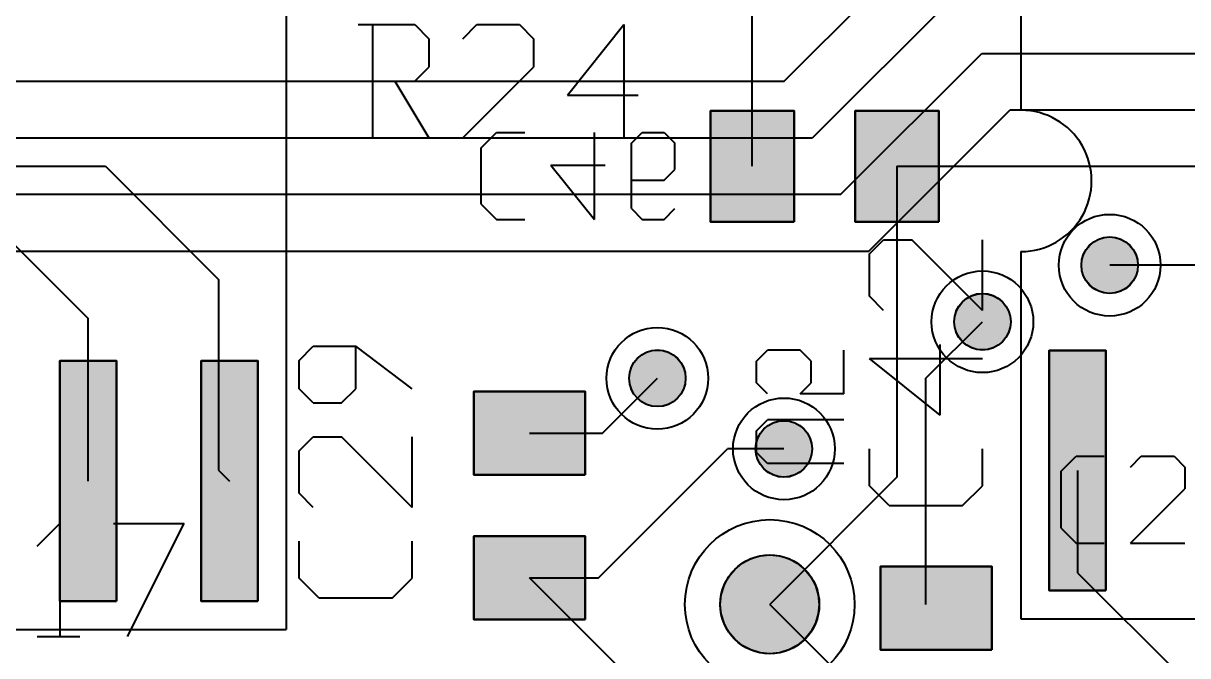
# Model space of a CAD drawing. Header units: millimetres. Extents: x 3 to 131, y 2 to 65.
# Drawn here: x 95.44 to 105.9, y 22.91 to 28.59 of the extents above; entities that cross this region are included whole.
import ezdxf

# ---------------------------------------------------------------- set-up
doc = ezdxf.new("R2010")
doc.units = ezdxf.units.MM
for name, color, linetype in [('bottom_copper', 7, 'Continuous'), ('bottom_silk', 7, 'Continuous'), ('drill_plated', 7, 'Continuous'), ('top_copper', 7, 'Continuous'), ('top_silk', 7, 'Continuous')]:
    doc.layers.add(name, color=color, linetype=linetype)

msp = doc.modelspace()

# ---------------------------------------------------------------- hatches: boundary and pattern name
at = {"layer": 'bottom_copper', "lineweight": 40}
for points in [[(102.365, 26.805), (101.615, 26.805), (101.615, 27.804), (102.365, 27.804), (102.365, 26.805)], [(103.665, 26.805), (102.915, 26.805), (102.915, 27.804), (103.665, 27.804), (103.665, 26.805)], [(105.45, 26.366), (105.436, 26.318), (105.412, 26.274), (105.381, 26.236), (105.342, 26.204), (105.298, 26.181), (105.25, 26.166), (105.201, 26.162), (105.151, 26.166), (105.104, 26.181), (105.06, 26.204), (105.021, 26.236), (104.99, 26.274), (104.966, 26.318), (104.952, 26.366), (104.947, 26.416), (104.952, 26.465), (104.966, 26.513), (104.99, 26.557), (105.021, 26.595), (105.06, 26.627), (105.104, 26.65), (105.151, 26.665), (105.201, 26.67), (105.25, 26.665), (105.298, 26.65), (105.342, 26.627), (105.381, 26.595), (105.412, 26.557), (105.436, 26.513), (105.45, 26.465), (105.455, 26.416), (105.45, 26.366)], [(104.307, 25.858), (104.293, 25.81), (104.269, 25.766), (104.238, 25.728), (104.199, 25.696), (104.155, 25.673), (104.107, 25.658), (104.058, 25.654), (104.008, 25.658), (103.961, 25.673), (103.917, 25.696), (103.878, 25.728), (103.847, 25.766), (103.823, 25.81), (103.809, 25.858), (103.804, 25.907), (103.809, 25.957), (103.823, 26.005), (103.847, 26.049), (103.878, 26.087), (103.917, 26.119), (103.961, 26.142), (104.008, 26.157), (104.058, 26.162), (104.107, 26.157), (104.155, 26.142), (104.199, 26.119), (104.238, 26.087), (104.269, 26.049), (104.293, 26.005), (104.307, 25.957), (104.312, 25.907), (104.307, 25.858)], [(101.386, 25.35), (101.372, 25.302), (101.348, 25.258), (101.317, 25.22), (101.278, 25.188), (101.234, 25.165), (101.186, 25.15), (101.137, 25.145), (101.087, 25.15), (101.04, 25.165), (100.996, 25.188), (100.957, 25.22), (100.926, 25.258), (100.902, 25.302), (100.888, 25.35), (100.883, 25.399), (100.888, 25.449), (100.902, 25.497), (100.926, 25.541), (100.957, 25.579), (100.996, 25.611), (101.04, 25.634), (101.087, 25.649), (101.137, 25.654), (101.186, 25.649), (101.234, 25.634), (101.278, 25.611), (101.317, 25.579), (101.348, 25.541), (101.372, 25.497), (101.386, 25.449), (101.391, 25.399), (101.386, 25.35)], [(105.166, 23.491), (104.658, 23.491), (104.658, 25.65), (105.166, 25.65), (105.166, 23.491)], [(96.276, 23.396), (95.768, 23.396), (95.768, 25.555), (96.276, 25.555), (96.276, 23.396)], [(97.546, 23.396), (97.038, 23.396), (97.038, 25.555), (97.546, 25.555), (97.546, 23.396)], [(102.523, 24.715), (102.508, 24.667), (102.485, 24.623), (102.453, 24.585), (102.415, 24.553), (102.371, 24.53), (102.323, 24.515), (102.274, 24.511), (102.224, 24.515), (102.177, 24.53), (102.133, 24.553), (102.094, 24.585), (102.063, 24.623), (102.039, 24.667), (102.025, 24.715), (102.02, 24.765), (102.025, 24.814), (102.039, 24.862), (102.063, 24.906), (102.094, 24.944), (102.133, 24.976), (102.177, 24.999), (102.224, 25.014), (102.274, 25.018), (102.323, 25.014), (102.371, 24.999), (102.415, 24.976), (102.453, 24.944), (102.485, 24.906), (102.508, 24.862), (102.523, 24.814), (102.528, 24.765), (102.523, 24.715)], [(102.583, 23.281), (102.557, 23.197), (102.516, 23.121), (102.461, 23.053), (102.394, 22.998), (102.317, 22.957), (102.234, 22.932), (102.147, 22.923), (102.06, 22.932), (101.977, 22.957), (101.9, 22.998), (101.832, 23.053), (101.777, 23.121), (101.736, 23.197), (101.711, 23.281), (101.702, 23.367), (101.711, 23.454), (101.736, 23.538), (101.777, 23.614), (101.832, 23.682), (101.9, 23.737), (101.977, 23.778), (102.06, 23.803), (102.147, 23.812), (102.234, 23.803), (102.317, 23.778), (102.394, 23.737), (102.461, 23.682), (102.516, 23.614), (102.557, 23.538), (102.583, 23.454), (102.591, 23.367), (102.583, 23.281)]]:
    msp.add_hatch(color=7, dxfattribs=at).paths.add_polyline_path(points, flags=0)
at = {"layer": 'drill_plated', "lineweight": 40}
for points in [[(105.45, 26.366), (105.436, 26.318), (105.412, 26.274), (105.381, 26.236), (105.342, 26.204), (105.298, 26.181), (105.25, 26.166), (105.201, 26.162), (105.151, 26.166), (105.104, 26.181), (105.06, 26.204), (105.021, 26.236), (104.99, 26.274), (104.966, 26.318), (104.952, 26.366), (104.947, 26.416), (104.952, 26.465), (104.966, 26.513), (104.99, 26.557), (105.021, 26.595), (105.06, 26.627), (105.104, 26.65), (105.151, 26.665), (105.201, 26.67), (105.25, 26.665), (105.298, 26.65), (105.342, 26.627), (105.381, 26.595), (105.412, 26.557), (105.436, 26.513), (105.45, 26.465), (105.455, 26.416), (105.45, 26.366)], [(104.307, 25.858), (104.293, 25.81), (104.269, 25.766), (104.238, 25.728), (104.199, 25.696), (104.155, 25.673), (104.107, 25.658), (104.058, 25.654), (104.008, 25.658), (103.961, 25.673), (103.917, 25.696), (103.878, 25.728), (103.847, 25.766), (103.823, 25.81), (103.809, 25.858), (103.804, 25.907), (103.809, 25.957), (103.823, 26.005), (103.847, 26.049), (103.878, 26.087), (103.917, 26.119), (103.961, 26.142), (104.008, 26.157), (104.058, 26.162), (104.107, 26.157), (104.155, 26.142), (104.199, 26.119), (104.238, 26.087), (104.269, 26.049), (104.293, 26.005), (104.307, 25.957), (104.312, 25.907), (104.307, 25.858)], [(101.386, 25.35), (101.372, 25.302), (101.348, 25.258), (101.317, 25.22), (101.278, 25.188), (101.234, 25.165), (101.186, 25.15), (101.137, 25.145), (101.087, 25.15), (101.04, 25.165), (100.996, 25.188), (100.957, 25.22), (100.926, 25.258), (100.902, 25.302), (100.888, 25.35), (100.883, 25.399), (100.888, 25.449), (100.902, 25.497), (100.926, 25.541), (100.957, 25.579), (100.996, 25.611), (101.04, 25.634), (101.087, 25.649), (101.137, 25.654), (101.186, 25.649), (101.234, 25.634), (101.278, 25.611), (101.317, 25.579), (101.348, 25.541), (101.372, 25.497), (101.386, 25.449), (101.391, 25.399), (101.386, 25.35)], [(102.523, 24.715), (102.508, 24.667), (102.485, 24.623), (102.453, 24.585), (102.415, 24.553), (102.371, 24.53), (102.323, 24.515), (102.274, 24.511), (102.224, 24.515), (102.177, 24.53), (102.133, 24.553), (102.094, 24.585), (102.063, 24.623), (102.039, 24.667), (102.025, 24.715), (102.02, 24.765), (102.025, 24.814), (102.039, 24.862), (102.063, 24.906), (102.094, 24.944), (102.133, 24.976), (102.177, 24.999), (102.224, 25.014), (102.274, 25.018), (102.323, 25.014), (102.371, 24.999), (102.415, 24.976), (102.453, 24.944), (102.485, 24.906), (102.508, 24.862), (102.523, 24.814), (102.528, 24.765), (102.523, 24.715)], [(102.583, 23.281), (102.557, 23.197), (102.516, 23.121), (102.461, 23.053), (102.394, 22.998), (102.317, 22.957), (102.234, 22.932), (102.147, 22.923), (102.06, 22.932), (101.977, 22.957), (101.9, 22.998), (101.832, 23.053), (101.777, 23.121), (101.736, 23.197), (101.711, 23.281), (101.702, 23.367), (101.711, 23.454), (101.736, 23.538), (101.777, 23.614), (101.832, 23.682), (101.9, 23.737), (101.977, 23.778), (102.06, 23.803), (102.147, 23.812), (102.234, 23.803), (102.317, 23.778), (102.394, 23.737), (102.461, 23.682), (102.516, 23.614), (102.557, 23.538), (102.583, 23.454), (102.591, 23.367), (102.583, 23.281)]]:
    msp.add_hatch(color=7, dxfattribs=at).paths.add_polyline_path(points, flags=0)
at = {"layer": 'top_copper', "lineweight": 40}
for points in [[(105.45, 26.366), (105.436, 26.318), (105.412, 26.274), (105.381, 26.236), (105.342, 26.204), (105.298, 26.181), (105.25, 26.166), (105.201, 26.162), (105.151, 26.166), (105.104, 26.181), (105.06, 26.204), (105.021, 26.236), (104.99, 26.274), (104.966, 26.318), (104.952, 26.366), (104.947, 26.416), (104.952, 26.465), (104.966, 26.513), (104.99, 26.557), (105.021, 26.595), (105.06, 26.627), (105.104, 26.65), (105.151, 26.665), (105.201, 26.67), (105.25, 26.665), (105.298, 26.65), (105.342, 26.627), (105.381, 26.595), (105.412, 26.557), (105.436, 26.513), (105.45, 26.465), (105.455, 26.416), (105.45, 26.366)], [(104.307, 25.858), (104.293, 25.81), (104.269, 25.766), (104.238, 25.728), (104.199, 25.696), (104.155, 25.673), (104.107, 25.658), (104.058, 25.654), (104.008, 25.658), (103.961, 25.673), (103.917, 25.696), (103.878, 25.728), (103.847, 25.766), (103.823, 25.81), (103.809, 25.858), (103.804, 25.907), (103.809, 25.957), (103.823, 26.005), (103.847, 26.049), (103.878, 26.087), (103.917, 26.119), (103.961, 26.142), (104.008, 26.157), (104.058, 26.162), (104.107, 26.157), (104.155, 26.142), (104.199, 26.119), (104.238, 26.087), (104.269, 26.049), (104.293, 26.005), (104.307, 25.957), (104.312, 25.907), (104.307, 25.858)], [(101.386, 25.35), (101.372, 25.302), (101.348, 25.258), (101.317, 25.22), (101.278, 25.188), (101.234, 25.165), (101.186, 25.15), (101.137, 25.145), (101.087, 25.15), (101.04, 25.165), (100.996, 25.188), (100.957, 25.22), (100.926, 25.258), (100.902, 25.302), (100.888, 25.35), (100.883, 25.399), (100.888, 25.449), (100.902, 25.497), (100.926, 25.541), (100.957, 25.579), (100.996, 25.611), (101.04, 25.634), (101.087, 25.649), (101.137, 25.654), (101.186, 25.649), (101.234, 25.634), (101.278, 25.611), (101.317, 25.579), (101.348, 25.541), (101.372, 25.497), (101.386, 25.449), (101.391, 25.399), (101.386, 25.35)], [(100.488, 24.532), (99.488, 24.532), (99.488, 25.281), (100.488, 25.281), (100.488, 24.532)], [(102.523, 24.715), (102.508, 24.667), (102.485, 24.623), (102.453, 24.585), (102.415, 24.553), (102.371, 24.53), (102.323, 24.515), (102.274, 24.511), (102.224, 24.515), (102.177, 24.53), (102.133, 24.553), (102.094, 24.585), (102.063, 24.623), (102.039, 24.667), (102.025, 24.715), (102.02, 24.765), (102.025, 24.814), (102.039, 24.862), (102.063, 24.906), (102.094, 24.944), (102.133, 24.976), (102.177, 24.999), (102.224, 25.014), (102.274, 25.018), (102.323, 25.014), (102.371, 24.999), (102.415, 24.976), (102.453, 24.944), (102.485, 24.906), (102.508, 24.862), (102.523, 24.814), (102.528, 24.765), (102.523, 24.715)], [(100.488, 23.232), (99.488, 23.232), (99.488, 23.981), (100.488, 23.981), (100.488, 23.232)], [(102.583, 23.281), (102.557, 23.197), (102.516, 23.121), (102.461, 23.053), (102.394, 22.998), (102.317, 22.957), (102.234, 22.932), (102.147, 22.923), (102.06, 22.932), (101.977, 22.957), (101.9, 22.998), (101.832, 23.053), (101.777, 23.121), (101.736, 23.197), (101.711, 23.281), (101.702, 23.367), (101.711, 23.454), (101.736, 23.538), (101.777, 23.614), (101.832, 23.682), (101.9, 23.737), (101.977, 23.778), (102.06, 23.803), (102.147, 23.812), (102.234, 23.803), (102.317, 23.778), (102.394, 23.737), (102.461, 23.682), (102.516, 23.614), (102.557, 23.538), (102.583, 23.454), (102.591, 23.367), (102.583, 23.281)], [(104.142, 22.958), (103.142, 22.958), (103.142, 23.707), (104.142, 23.707), (104.142, 22.958)]]:
    msp.add_hatch(color=7, dxfattribs=at).paths.add_polyline_path(points, flags=0)

# ---------------------------------------------------------------- linework, layer by layer
at = {"layer": 'bottom_copper', "color": 7, "lineweight": 40}
for p, q in [((101.99, 27.305), (101.99, 29.047)), ((102.365, 27.804), (101.615, 27.804)), ((101.615, 27.804), (101.615, 26.805)), ((102.365, 26.805), (102.365, 27.804)), ((103.665, 27.804), (102.915, 27.804)), ((102.915, 27.804), (102.915, 26.805)), ((103.665, 26.805), (103.665, 27.804)), ((86.018, 27.305), (96.178, 27.305)), ((96.178, 27.305), (97.194, 26.288)), ((103.29, 27.305), (103.29, 24.511)), ((103.29, 27.305), (107.608, 27.305)), ((95.162, 26.797), (96.022, 25.937)), ((101.615, 26.805), (102.365, 26.805)), ((102.915, 26.805), (103.665, 26.805)), ((107.233, 26.416), (105.201, 26.416)), ((97.194, 26.288), (97.194, 24.574)), ((96.022, 24.476), (96.022, 25.937)), ((105.166, 25.65), (104.658, 25.65)), ((104.658, 25.65), (104.658, 23.491)), ((105.166, 23.491), (105.166, 25.65)), ((96.276, 25.555), (95.768, 25.555)), ((95.768, 25.555), (95.768, 23.396)), ((96.276, 23.396), (96.276, 25.555)), ((97.546, 25.555), (97.038, 25.555)), ((97.038, 25.555), (97.038, 23.396)), ((97.546, 23.396), (97.546, 25.555)), ((97.194, 24.574), (97.292, 24.476)), ((103.29, 24.511), (102.147, 23.367)), ((104.912, 24.571), (104.912, 23.651)), ((104.912, 23.651), (105.83, 22.733)), ((104.658, 23.491), (105.166, 23.491)), ((95.768, 23.396), (96.276, 23.396)), ((97.038, 23.396), (97.546, 23.396))]:
    msp.add_line(p, q, dxfattribs=at)
for points in [[(102.365, 26.805), (101.615, 26.805), (101.615, 27.804), (102.365, 27.804), (102.365, 26.805)], [(103.665, 26.805), (102.915, 26.805), (102.915, 27.804), (103.665, 27.804), (103.665, 26.805)], [(105.45, 26.366), (105.436, 26.318), (105.412, 26.274), (105.381, 26.236), (105.342, 26.204), (105.298, 26.181), (105.25, 26.166), (105.201, 26.162), (105.151, 26.166), (105.104, 26.181), (105.06, 26.204), (105.021, 26.236), (104.99, 26.274), (104.966, 26.318), (104.952, 26.366), (104.947, 26.416), (104.952, 26.465), (104.966, 26.513), (104.99, 26.557), (105.021, 26.595), (105.06, 26.627), (105.104, 26.65), (105.151, 26.665), (105.201, 26.67), (105.25, 26.665), (105.298, 26.65), (105.342, 26.627), (105.381, 26.595), (105.412, 26.557), (105.436, 26.513), (105.45, 26.465), (105.455, 26.416), (105.45, 26.366)], [(104.307, 25.858), (104.293, 25.81), (104.269, 25.766), (104.238, 25.728), (104.199, 25.696), (104.155, 25.673), (104.107, 25.658), (104.058, 25.654), (104.008, 25.658), (103.961, 25.673), (103.917, 25.696), (103.878, 25.728), (103.847, 25.766), (103.823, 25.81), (103.809, 25.858), (103.804, 25.907), (103.809, 25.957), (103.823, 26.005), (103.847, 26.049), (103.878, 26.087), (103.917, 26.119), (103.961, 26.142), (104.008, 26.157), (104.058, 26.162), (104.107, 26.157), (104.155, 26.142), (104.199, 26.119), (104.238, 26.087), (104.269, 26.049), (104.293, 26.005), (104.307, 25.957), (104.312, 25.907), (104.307, 25.858)], [(101.386, 25.35), (101.372, 25.302), (101.348, 25.258), (101.317, 25.22), (101.278, 25.188), (101.234, 25.165), (101.186, 25.15), (101.137, 25.145), (101.087, 25.15), (101.04, 25.165), (100.996, 25.188), (100.957, 25.22), (100.926, 25.258), (100.902, 25.302), (100.888, 25.35), (100.883, 25.399), (100.888, 25.449), (100.902, 25.497), (100.926, 25.541), (100.957, 25.579), (100.996, 25.611), (101.04, 25.634), (101.087, 25.649), (101.137, 25.654), (101.186, 25.649), (101.234, 25.634), (101.278, 25.611), (101.317, 25.579), (101.348, 25.541), (101.372, 25.497), (101.386, 25.449), (101.391, 25.399), (101.386, 25.35)], [(105.166, 23.491), (104.658, 23.491), (104.658, 25.65), (105.166, 25.65), (105.166, 23.491)], [(96.276, 23.396), (95.768, 23.396), (95.768, 25.555), (96.276, 25.555), (96.276, 23.396)], [(97.546, 23.396), (97.038, 23.396), (97.038, 25.555), (97.546, 25.555), (97.546, 23.396)], [(102.523, 24.715), (102.508, 24.667), (102.485, 24.623), (102.453, 24.585), (102.415, 24.553), (102.371, 24.53), (102.323, 24.515), (102.274, 24.511), (102.224, 24.515), (102.177, 24.53), (102.133, 24.553), (102.094, 24.585), (102.063, 24.623), (102.039, 24.667), (102.025, 24.715), (102.02, 24.765), (102.025, 24.814), (102.039, 24.862), (102.063, 24.906), (102.094, 24.944), (102.133, 24.976), (102.177, 24.999), (102.224, 25.014), (102.274, 25.018), (102.323, 25.014), (102.371, 24.999), (102.415, 24.976), (102.453, 24.944), (102.485, 24.906), (102.508, 24.862), (102.523, 24.814), (102.528, 24.765), (102.523, 24.715)], [(102.583, 23.281), (102.557, 23.197), (102.516, 23.121), (102.461, 23.053), (102.394, 22.998), (102.317, 22.957), (102.234, 22.932), (102.147, 22.923), (102.06, 22.932), (101.977, 22.957), (101.9, 22.998), (101.832, 23.053), (101.777, 23.121), (101.736, 23.197), (101.711, 23.281), (101.702, 23.367), (101.711, 23.454), (101.736, 23.538), (101.777, 23.614), (101.832, 23.682), (101.9, 23.737), (101.977, 23.778), (102.06, 23.803), (102.147, 23.812), (102.234, 23.803), (102.317, 23.778), (102.394, 23.737), (102.461, 23.682), (102.516, 23.614), (102.557, 23.538), (102.583, 23.454), (102.591, 23.367), (102.583, 23.281)]]:
    msp.add_lwpolyline(points, close=True, dxfattribs=at)
for centre, major_axis in [((105.201, 26.416), (0.457, 0)), ((105.201, 26.416), (0.254, 0)), ((104.058, 25.907), (0.457, 0)), ((104.058, 25.907), (0.254, 0)), ((101.137, 25.399), (0.457, 0)), ((101.137, 25.399), (0.254, 0)), ((102.274, 24.765), (0.457, 0)), ((102.274, 24.765), (0.254, 0)), ((102.147, 23.367), (0.762, 0)), ((102.147, 23.367), (0.445, 0))]:
    msp.add_ellipse(centre, major_axis=major_axis, ratio=1, dxfattribs=at)
at = {"layer": 'bottom_silk', "color": 7, "lineweight": 40}
for p, q in [((104.404, 31.111), (104.404, 27.809)), ((97.8, 31.016), (97.8, 23.142)), ((99.554, 27.472), (99.691, 27.609)), ((99.691, 27.609), (99.945, 27.609)), ((100.571, 26.827), (100.571, 27.609)), ((100.903, 27.512), (101.001, 27.609)), ((101.001, 27.609), (101.197, 27.609)), ((101.197, 27.609), (101.294, 27.512)), ((99.554, 26.964), (99.554, 27.472)), ((100.903, 26.925), (100.903, 27.512)), ((101.294, 27.277), (101.294, 27.512)), ((100.18, 27.316), (100.571, 26.827)), ((100.18, 27.316), (100.668, 27.316)), ((101.197, 27.179), (101.294, 27.277)), ((100.903, 27.179), (101.197, 27.179)), ((99.554, 26.964), (99.691, 26.827)), ((100.903, 26.925), (101.001, 26.827)), ((101.197, 26.827), (101.294, 26.925)), ((99.691, 26.827), (99.945, 26.827)), ((101.001, 26.827), (101.197, 26.827)), ((104.404, 26.539), (104.404, 23.237)), ((102.029, 25.553), (102.127, 25.651)), ((102.42, 25.651), (102.127, 25.651)), ((102.518, 25.553), (102.42, 25.651)), ((102.811, 25.26), (102.811, 25.651)), ((102.029, 25.358), (102.029, 25.553)), ((102.518, 25.358), (102.518, 25.553)), ((102.127, 25.26), (102.029, 25.358)), ((102.42, 25.26), (102.518, 25.358)), ((102.811, 25.26), (102.42, 25.26)), ((102.029, 24.927), (102.127, 25.025)), ((102.811, 25.025), (102.127, 25.025)), ((102.029, 24.732), (102.029, 24.927)), ((102.127, 24.634), (102.029, 24.732)), ((102.811, 24.634), (102.127, 24.634)), ((104.404, 23.237), (114.31, 23.237)), ((87.894, 23.142), (97.8, 23.142))]:
    msp.add_line(p, q, dxfattribs=at)
msp.add_ellipse((104.404, 27.174), major_axis=(0.635, 0), ratio=1, start_param=4.712389, end_param=7.853982, dxfattribs=at)
at = {"layer": 'drill_plated', "color": 7, "lineweight": 40}
for points in [[(105.45, 26.366), (105.436, 26.318), (105.412, 26.274), (105.381, 26.236), (105.342, 26.204), (105.298, 26.181), (105.25, 26.166), (105.201, 26.162), (105.151, 26.166), (105.104, 26.181), (105.06, 26.204), (105.021, 26.236), (104.99, 26.274), (104.966, 26.318), (104.952, 26.366), (104.947, 26.416), (104.952, 26.465), (104.966, 26.513), (104.99, 26.557), (105.021, 26.595), (105.06, 26.627), (105.104, 26.65), (105.151, 26.665), (105.201, 26.67), (105.25, 26.665), (105.298, 26.65), (105.342, 26.627), (105.381, 26.595), (105.412, 26.557), (105.436, 26.513), (105.45, 26.465), (105.455, 26.416), (105.45, 26.366)], [(104.307, 25.858), (104.293, 25.81), (104.269, 25.766), (104.238, 25.728), (104.199, 25.696), (104.155, 25.673), (104.107, 25.658), (104.058, 25.654), (104.008, 25.658), (103.961, 25.673), (103.917, 25.696), (103.878, 25.728), (103.847, 25.766), (103.823, 25.81), (103.809, 25.858), (103.804, 25.907), (103.809, 25.957), (103.823, 26.005), (103.847, 26.049), (103.878, 26.087), (103.917, 26.119), (103.961, 26.142), (104.008, 26.157), (104.058, 26.162), (104.107, 26.157), (104.155, 26.142), (104.199, 26.119), (104.238, 26.087), (104.269, 26.049), (104.293, 26.005), (104.307, 25.957), (104.312, 25.907), (104.307, 25.858)], [(101.386, 25.35), (101.372, 25.302), (101.348, 25.258), (101.317, 25.22), (101.278, 25.188), (101.234, 25.165), (101.186, 25.15), (101.137, 25.145), (101.087, 25.15), (101.04, 25.165), (100.996, 25.188), (100.957, 25.22), (100.926, 25.258), (100.902, 25.302), (100.888, 25.35), (100.883, 25.399), (100.888, 25.449), (100.902, 25.497), (100.926, 25.541), (100.957, 25.579), (100.996, 25.611), (101.04, 25.634), (101.087, 25.649), (101.137, 25.654), (101.186, 25.649), (101.234, 25.634), (101.278, 25.611), (101.317, 25.579), (101.348, 25.541), (101.372, 25.497), (101.386, 25.449), (101.391, 25.399), (101.386, 25.35)], [(102.523, 24.715), (102.508, 24.667), (102.485, 24.623), (102.453, 24.585), (102.415, 24.553), (102.371, 24.53), (102.323, 24.515), (102.274, 24.511), (102.224, 24.515), (102.177, 24.53), (102.133, 24.553), (102.094, 24.585), (102.063, 24.623), (102.039, 24.667), (102.025, 24.715), (102.02, 24.765), (102.025, 24.814), (102.039, 24.862), (102.063, 24.906), (102.094, 24.944), (102.133, 24.976), (102.177, 24.999), (102.224, 25.014), (102.274, 25.018), (102.323, 25.014), (102.371, 24.999), (102.415, 24.976), (102.453, 24.944), (102.485, 24.906), (102.508, 24.862), (102.523, 24.814), (102.528, 24.765), (102.523, 24.715)], [(102.583, 23.281), (102.557, 23.197), (102.516, 23.121), (102.461, 23.053), (102.394, 22.998), (102.317, 22.957), (102.234, 22.932), (102.147, 22.923), (102.06, 22.932), (101.977, 22.957), (101.9, 22.998), (101.832, 23.053), (101.777, 23.121), (101.736, 23.197), (101.711, 23.281), (101.702, 23.367), (101.711, 23.454), (101.736, 23.538), (101.777, 23.614), (101.832, 23.682), (101.9, 23.737), (101.977, 23.778), (102.06, 23.803), (102.147, 23.812), (102.234, 23.803), (102.317, 23.778), (102.394, 23.737), (102.461, 23.682), (102.516, 23.614), (102.557, 23.538), (102.583, 23.454), (102.591, 23.367), (102.583, 23.281)]]:
    msp.add_lwpolyline(points, close=True, dxfattribs=at)
for centre, major_axis in [((105.201, 26.416), (0.254, 0)), ((104.058, 25.907), (0.254, 0)), ((101.137, 25.399), (0.254, 0)), ((102.274, 24.765), (0.254, 0)), ((102.147, 23.367), (0.445, 0))]:
    msp.add_ellipse(centre, major_axis=major_axis, ratio=1, dxfattribs=at)
at = {"layer": 'top_copper', "color": 7, "lineweight": 40}
for p, q in [((102.274, 28.067), (103.544, 29.337)), ((103.798, 28.828), (102.528, 27.558)), ((102.782, 27.05), (104.052, 28.32)), ((104.052, 28.32), (117.26, 28.32)), ((102.274, 28.067), (89.32, 28.067)), ((103.036, 26.543), (104.306, 27.812)), ((104.306, 27.812), (117.006, 27.812)), ((102.528, 27.558), (88.05, 27.558)), ((102.782, 27.05), (87.796, 27.05)), ((86.78, 26.543), (103.036, 26.543)), ((103.55, 25.399), (104.058, 25.907)), ((100.644, 24.907), (101.137, 25.399)), ((103.55, 23.367), (103.55, 25.399)), ((99.488, 25.281), (99.488, 24.532)), ((100.488, 25.281), (99.488, 25.281)), ((100.488, 24.532), (100.488, 25.281)), ((99.988, 24.907), (100.644, 24.907)), ((100.608, 23.607), (101.766, 24.765)), ((102.274, 24.765), (101.766, 24.765)), ((99.488, 24.532), (100.488, 24.532)), ((99.488, 23.981), (99.488, 23.232)), ((100.488, 23.981), (99.488, 23.981)), ((100.488, 23.232), (100.488, 23.981)), ((103.142, 23.707), (103.142, 22.958)), ((104.142, 23.707), (103.142, 23.707)), ((104.142, 22.958), (104.142, 23.707)), ((99.988, 23.607), (100.608, 23.607)), ((100.911, 22.683), (99.988, 23.607)), ((103.511, 22.004), (102.147, 23.367)), ((99.488, 23.232), (100.488, 23.232)), ((103.142, 22.958), (104.142, 22.958))]:
    msp.add_line(p, q, dxfattribs=at)
for points in [[(105.45, 26.366), (105.436, 26.318), (105.412, 26.274), (105.381, 26.236), (105.342, 26.204), (105.298, 26.181), (105.25, 26.166), (105.201, 26.162), (105.151, 26.166), (105.104, 26.181), (105.06, 26.204), (105.021, 26.236), (104.99, 26.274), (104.966, 26.318), (104.952, 26.366), (104.947, 26.416), (104.952, 26.465), (104.966, 26.513), (104.99, 26.557), (105.021, 26.595), (105.06, 26.627), (105.104, 26.65), (105.151, 26.665), (105.201, 26.67), (105.25, 26.665), (105.298, 26.65), (105.342, 26.627), (105.381, 26.595), (105.412, 26.557), (105.436, 26.513), (105.45, 26.465), (105.455, 26.416), (105.45, 26.366)], [(104.307, 25.858), (104.293, 25.81), (104.269, 25.766), (104.238, 25.728), (104.199, 25.696), (104.155, 25.673), (104.107, 25.658), (104.058, 25.654), (104.008, 25.658), (103.961, 25.673), (103.917, 25.696), (103.878, 25.728), (103.847, 25.766), (103.823, 25.81), (103.809, 25.858), (103.804, 25.907), (103.809, 25.957), (103.823, 26.005), (103.847, 26.049), (103.878, 26.087), (103.917, 26.119), (103.961, 26.142), (104.008, 26.157), (104.058, 26.162), (104.107, 26.157), (104.155, 26.142), (104.199, 26.119), (104.238, 26.087), (104.269, 26.049), (104.293, 26.005), (104.307, 25.957), (104.312, 25.907), (104.307, 25.858)], [(101.386, 25.35), (101.372, 25.302), (101.348, 25.258), (101.317, 25.22), (101.278, 25.188), (101.234, 25.165), (101.186, 25.15), (101.137, 25.145), (101.087, 25.15), (101.04, 25.165), (100.996, 25.188), (100.957, 25.22), (100.926, 25.258), (100.902, 25.302), (100.888, 25.35), (100.883, 25.399), (100.888, 25.449), (100.902, 25.497), (100.926, 25.541), (100.957, 25.579), (100.996, 25.611), (101.04, 25.634), (101.087, 25.649), (101.137, 25.654), (101.186, 25.649), (101.234, 25.634), (101.278, 25.611), (101.317, 25.579), (101.348, 25.541), (101.372, 25.497), (101.386, 25.449), (101.391, 25.399), (101.386, 25.35)], [(100.488, 24.532), (99.488, 24.532), (99.488, 25.281), (100.488, 25.281), (100.488, 24.532)], [(102.523, 24.715), (102.508, 24.667), (102.485, 24.623), (102.453, 24.585), (102.415, 24.553), (102.371, 24.53), (102.323, 24.515), (102.274, 24.511), (102.224, 24.515), (102.177, 24.53), (102.133, 24.553), (102.094, 24.585), (102.063, 24.623), (102.039, 24.667), (102.025, 24.715), (102.02, 24.765), (102.025, 24.814), (102.039, 24.862), (102.063, 24.906), (102.094, 24.944), (102.133, 24.976), (102.177, 24.999), (102.224, 25.014), (102.274, 25.018), (102.323, 25.014), (102.371, 24.999), (102.415, 24.976), (102.453, 24.944), (102.485, 24.906), (102.508, 24.862), (102.523, 24.814), (102.528, 24.765), (102.523, 24.715)], [(100.488, 23.232), (99.488, 23.232), (99.488, 23.981), (100.488, 23.981), (100.488, 23.232)], [(102.583, 23.281), (102.557, 23.197), (102.516, 23.121), (102.461, 23.053), (102.394, 22.998), (102.317, 22.957), (102.234, 22.932), (102.147, 22.923), (102.06, 22.932), (101.977, 22.957), (101.9, 22.998), (101.832, 23.053), (101.777, 23.121), (101.736, 23.197), (101.711, 23.281), (101.702, 23.367), (101.711, 23.454), (101.736, 23.538), (101.777, 23.614), (101.832, 23.682), (101.9, 23.737), (101.977, 23.778), (102.06, 23.803), (102.147, 23.812), (102.234, 23.803), (102.317, 23.778), (102.394, 23.737), (102.461, 23.682), (102.516, 23.614), (102.557, 23.538), (102.583, 23.454), (102.591, 23.367), (102.583, 23.281)], [(104.142, 22.958), (103.142, 22.958), (103.142, 23.707), (104.142, 23.707), (104.142, 22.958)]]:
    msp.add_lwpolyline(points, close=True, dxfattribs=at)
for centre, major_axis in [((105.201, 26.416), (0.457, 0)), ((105.201, 26.416), (0.254, 0)), ((104.058, 25.907), (0.457, 0)), ((104.058, 25.907), (0.254, 0)), ((101.137, 25.399), (0.457, 0)), ((101.137, 25.399), (0.254, 0)), ((102.274, 24.765), (0.457, 0)), ((102.274, 24.765), (0.254, 0)), ((102.147, 23.367), (0.762, 0)), ((102.147, 23.367), (0.445, 0))]:
    msp.add_ellipse(centre, major_axis=major_axis, ratio=1, dxfattribs=at)
at = {"layer": 'top_silk', "color": 7, "lineweight": 40}
for p, q in [((98.449, 28.578), (98.957, 28.578)), ((98.576, 28.578), (98.576, 27.562)), ((98.957, 28.578), (99.084, 28.451)), ((99.389, 28.451), (99.516, 28.578)), ((99.516, 28.578), (99.897, 28.578)), ((99.897, 28.578), (100.024, 28.451)), ((100.329, 27.943), (100.837, 28.578)), ((100.837, 28.578), (100.837, 27.562)), ((99.084, 28.451), (99.084, 28.197)), ((100.024, 28.451), (100.024, 28.197)), ((98.957, 28.07), (99.084, 28.197)), ((99.389, 27.562), (100.024, 28.197)), ((98.576, 28.07), (98.957, 28.07)), ((98.779, 28.07), (99.084, 27.562)), ((100.329, 27.943), (100.964, 27.943)), ((99.389, 27.562), (100.024, 27.562)), ((103.042, 26.517), (103.169, 26.644)), ((103.169, 26.644), (103.423, 26.644)), ((104.058, 26.009), (103.423, 26.644)), ((104.058, 26.009), (104.058, 26.644)), ((103.042, 26.136), (103.042, 26.517)), ((103.169, 26.009), (103.042, 26.136)), ((97.918, 25.56), (98.045, 25.687)), ((98.045, 25.687), (98.426, 25.687)), ((98.934, 25.306), (98.426, 25.687)), ((98.426, 25.306), (98.426, 25.687)), ((103.677, 25.069), (103.677, 25.704)), ((97.918, 25.306), (97.918, 25.56)), ((103.677, 25.069), (103.042, 25.577)), ((103.042, 25.577), (104.058, 25.577)), ((98.045, 25.179), (97.918, 25.306)), ((98.299, 25.179), (98.426, 25.306)), ((98.045, 25.179), (98.299, 25.179)), ((97.918, 24.747), (98.045, 24.874)), ((98.045, 24.874), (98.299, 24.874)), ((98.934, 24.239), (98.299, 24.874)), ((98.934, 24.239), (98.934, 24.874)), ((97.918, 24.366), (97.918, 24.747)), ((103.042, 24.434), (103.042, 24.765)), ((104.058, 24.434), (104.058, 24.765)), ((104.762, 24.562), (104.899, 24.699)), ((104.899, 24.699), (105.153, 24.699)), ((105.388, 24.601), (105.485, 24.699)), ((105.485, 24.699), (105.779, 24.699)), ((105.779, 24.699), (105.877, 24.601)), ((105.877, 24.601), (105.877, 24.406)), ((104.762, 24.562), (104.762, 24.054)), ((103.22, 24.257), (103.042, 24.434)), ((103.88, 24.257), (104.058, 24.434)), ((105.388, 23.917), (105.877, 24.406)), ((98.045, 24.239), (97.918, 24.366)), ((103.22, 24.257), (103.88, 24.257)), ((95.565, 23.891), (95.768, 24.095)), ((95.768, 24.095), (95.768, 23.079)), ((96.25, 24.095), (96.885, 24.095)), ((96.377, 23.079), (96.885, 24.095)), ((104.762, 24.054), (104.899, 23.917)), ((97.918, 23.604), (97.918, 23.934)), ((98.934, 23.604), (98.934, 23.934)), ((104.899, 23.917), (105.153, 23.917)), ((105.388, 23.917), (105.877, 23.917)), ((98.096, 23.426), (97.918, 23.604)), ((98.756, 23.426), (98.934, 23.604)), ((98.096, 23.426), (98.756, 23.426)), ((95.565, 23.079), (95.946, 23.079))]:
    msp.add_line(p, q, dxfattribs=at)

doc.saveas('drawing.dxf')
